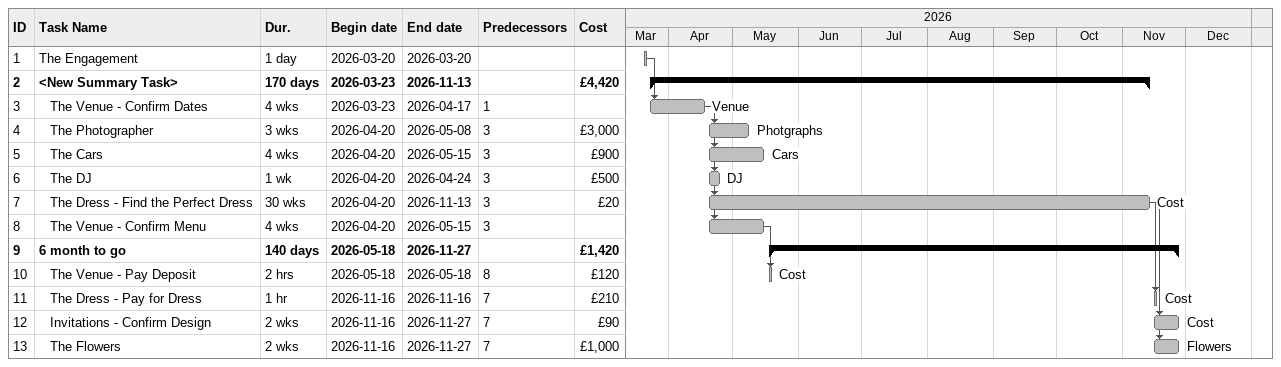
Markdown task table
| ID | Level | Task | Duration | Start | Finish | Predecessors | Resources | Cost (£) |
|---|---|---|---|---|---|---|---|---|
| 1 | 1 | The Engagement | 1d | 2026-03-20 | 2026-03-20 |  |  |  |
| 2 | 1 | **<New Summary Task>** | 170d | 2026-03-23 | 2026-11-13 |  |  | 4420 |
| 3 | 2 | The Venue - Confirm Dates | 4w | 2026-03-23 | 2026-04-17 | 1 | Venue |  |
| 4 | 2 | The Photographer | 3w | 2026-04-20 | 2026-05-08 | 3 | Photgraphs | 3000 |
| 5 | 2 | The Cars | 4w | 2026-04-20 | 2026-05-15 | 3 | Cars | 900 |
| 6 | 2 | The DJ | 1w | 2026-04-20 | 2026-04-24 | 3 | DJ | 500 |
| 7 | 2 | The Dress - Find the Perfect Dress | 30w | 2026-04-20 | 2026-11-13 | 3 | Cost | 20 |
| 8 | 2 | The Venue - Confirm Menu | 4w | 2026-04-20 | 2026-05-15 | 3 |  |  |
| 9 | 1 | **6 month to go** | 140d | 2026-05-18 | 2026-11-27 |  |  | 1420 |
| 10 | 2 | The Venue - Pay Deposit | 2h | 2026-05-18 | 2026-05-18 | 8 | Cost | 120 |
| 11 | 2 | The Dress - Pay for Dress | 1h | 2026-11-16 | 2026-11-16 | 7 | Cost | 210 |
| 12 | 2 | Invitations - Confirm Design | 2w | 2026-11-16 | 2026-11-27 | 7 | Cost | 90 |
| 13 | 2 | The Flowers | 2w | 2026-11-16 | 2026-11-27 | 7 | Flowers | 1000 |
